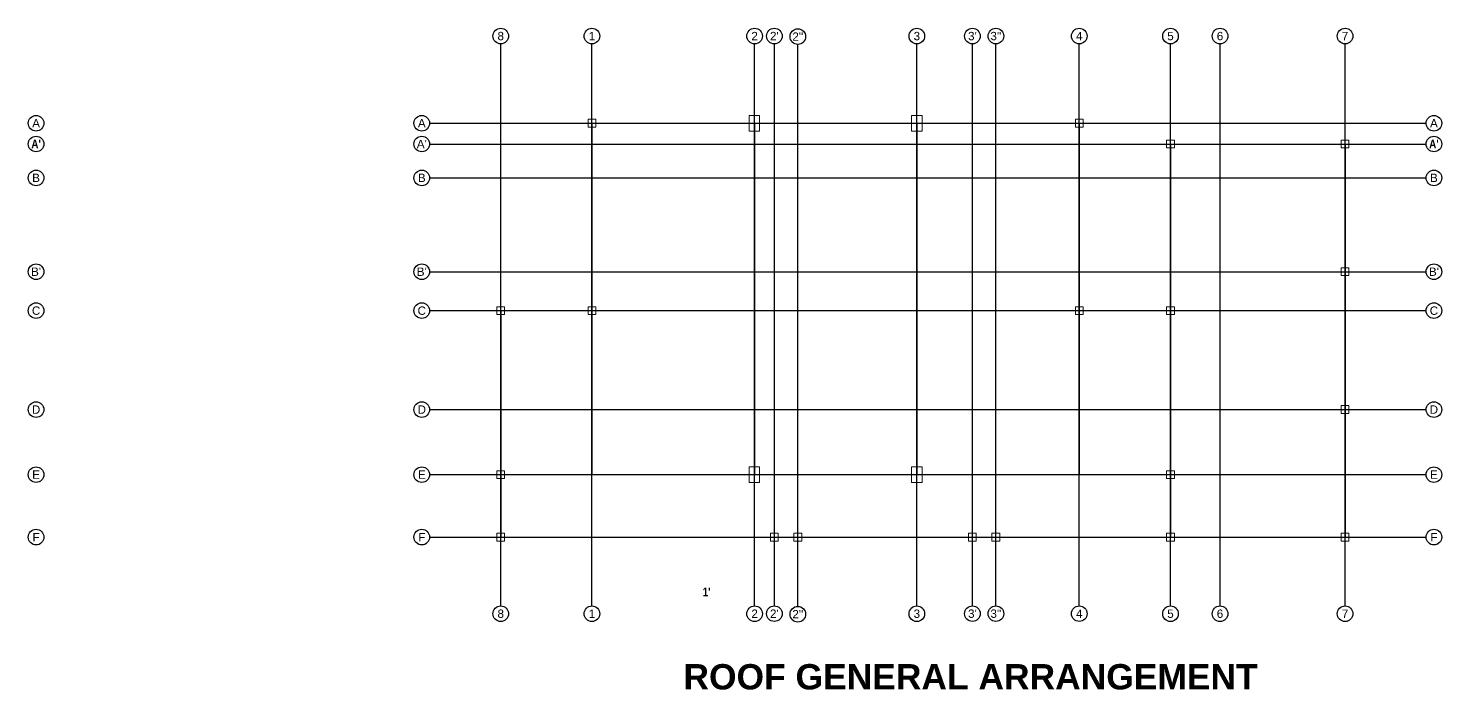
# Model space of a CAD drawing. Header units: millimetres. Extents: x 1083 to 106014, y 36678 to 56018.
# Drawn here: x 65336 to 106014, y 36787 to 56018 of the extents above; entities that cross this region are included whole.
import ezdxf
from ezdxf.enums import TextEntityAlignment as Align

# ---------------------------------------------------------------- set-up
doc = ezdxf.new("R2010")
doc.units = ezdxf.units.MM
doc.layers.add('COLUMN 2-R', color=2, linetype='Continuous', lineweight=9)
doc.layers.add('G-ANNO-TEXT', color=231, linetype='Continuous', lineweight=9)
doc.layers.add('GRID NAME', color=254, linetype='Continuous', true_color=0xe8d4bb)
doc.layers.add('GRIDLINES', color=254, linetype='Continuous', true_color=0xe8d4bb)
doc.layers.add('R. BEAMS', color=7, linetype='Continuous')
doc.styles.add('Arial_1', font='arial.ttf', dxfattribs={"height": 675})
doc.styles.add('Arial_B', font='arialbd.ttf', dxfattribs={"height": 154.761905})
doc.styles.add('Axis Label(Dir 1)', font='ARIALNB.TTF', dxfattribs={"height": 250})
doc.styles.add('Axis Label(Dir 2)', font='ARIALNB.TTF', dxfattribs={"height": 250})

msp = doc.modelspace()

# ---------------------------------------------------------------- linework, layer by layer
at = {"layer": 'COLUMN 2-R', "color": 3, "transparency": 33554687}
for points in [[(81445, 53170), (81670, 53170), (81670, 53395), (81445, 53395)], [(86083, 53057), (86383, 53057), (86383, 53507), (86083, 53507)], [(90758, 53057), (91058, 53057), (91058, 53507), (90758, 53507)], [(95470, 53170), (95695, 53170), (95695, 53395), (95470, 53395)], [(98095, 52570), (98320, 52570), (98320, 52795), (98095, 52795)], [(103120, 52570), (103345, 52570), (103345, 52795), (103120, 52795)], [(103120, 48895), (103345, 48895), (103345, 49120), (103120, 49120)], [(78820, 47770), (79045, 47770), (79045, 47995), (78820, 47995)], [(81445, 47770), (81670, 47770), (81670, 47995), (81445, 47995)], [(95470, 47770), (95695, 47770), (95695, 47995), (95470, 47995)], [(98095, 47770), (98320, 47770), (98320, 47995), (98095, 47995)], [(103120, 44920), (103345, 44920), (103345, 45145), (103120, 45145)], [(78820, 43045), (79045, 43045), (79045, 43270), (78820, 43270)], [(86083, 42932), (86383, 42932), (86383, 43382), (86083, 43382)], [(90758, 42932), (91058, 42932), (91058, 43382), (90758, 43382)], [(98095, 43045), (98320, 43045), (98320, 43270), (98095, 43270)], [(78820, 41245), (79045, 41245), (79045, 41470), (78820, 41470)], [(86695, 41245), (86920, 41245), (86920, 41470), (86695, 41470)], [(86695, 41245), (86920, 41245), (86920, 41470), (86695, 41470)], [(87370, 41245), (87595, 41245), (87595, 41470), (87370, 41470)], [(87370, 41245), (87595, 41245), (87595, 41470), (87370, 41470)], [(92395, 41245), (92620, 41245), (92620, 41470), (92395, 41470)], [(92395, 41245), (92620, 41245), (92620, 41470), (92395, 41470)], [(93070, 41245), (93295, 41245), (93295, 41470), (93070, 41470)], [(93070, 41245), (93295, 41245), (93295, 41470), (93070, 41470)], [(98095, 41245), (98320, 41245), (98320, 41470), (98095, 41470)], [(103120, 41245), (103345, 41245), (103345, 41470), (103120, 41470)]]:
    msp.add_lwpolyline(points, close=True, dxfattribs=at)
at = {"layer": 'GRID NAME'}
for centre in [(78933, 55793), (81558, 55793), (86240, 55793), (86808, 55793), (87483, 55778), (90908, 55793), (92508, 55793), (93183, 55793), (95583, 55793), (98208, 55793), (99633, 55793), (103233, 55793), (65561, 53282), (76661, 53282), (105789, 53282), (65561, 52683), (76661, 52683), (105789, 52683), (65561, 51707), (76661, 51707), (105789, 51707), (65561, 49004), (76661, 49004), (105789, 49004), (65561, 47882), (76661, 47882), (105789, 47882), (65561, 45032), (76661, 45032), (105789, 45032), (65561, 43157), (76661, 43157), (105789, 43157), (65561, 41357), (76661, 41357), (105789, 41357), (78933, 39151), (81558, 39151), (86240, 39151), (86808, 39152), (87483, 39137), (90908, 39151), (92508, 39152), (93183, 39152), (95583, 39152), (98208, 39151), (99633, 39151), (103233, 39151)]:
    msp.add_circle(centre, 225, dxfattribs=at)
at = {"layer": 'GRIDLINES', "color": 251, "ltscale": 500, "true_color": 0x636466, "transparency": 33554687}
for points in [[(78933, 39376), (78933, 55568)], [(81558, 39376), (81558, 55568)], [(86235, 39381), (86240, 55568), (86240, 55568), (86240, 55568)], [(86810, 39381), (86808, 55568), (86808, 55568), (86808, 55568)], [(87482, 39362), (87483, 54419), (87483, 55568), (87483, 55568)], [(90908, 39376), (90908, 55568)], [(92508, 39376), (92508, 55568)], [(93183, 39376), (93183, 55568)], [(95583, 39376), (95583, 55568)], [(98208, 39376), (98208, 55568)], [(99633, 39376), (99633, 55568)], [(103233, 39376), (103233, 55568)], [(76886, 53282), (105564, 53282)], [(76886, 52683), (105564, 52683)], [(76886, 51707), (105564, 51707)], [(76886, 49004), (105564, 49004)], [(76886, 47882), (105564, 47882)], [(76886, 45032), (105564, 45032)], [(76886, 43157), (105564, 43157)], [(76886, 41357), (105564, 41357)]]:
    msp.add_lwpolyline(points, dxfattribs=at)
at = {"layer": 'R. BEAMS'}
for points in [[(81558, 53282), (95583, 53282), (95583, 43157)], [(81558, 53282), (81558, 43157)], [(86239, 53282), (86233, 43157)], [(90908, 53282), (90908, 43157)], [(98208, 52683), (98208, 41357)], [(98208, 52683), (103233, 52683)], [(103233, 52683), (103233, 41357)], [(95583, 51707), (98208, 51707)], [(98208, 49004), (103233, 49004)], [(78933, 47882), (78933, 41357)], [(78933, 47882), (95583, 47882)], [(95583, 47882), (98208, 47882)], [(98208, 45032), (103233, 45032)], [(78933, 43157), (98207, 43157)], [(78933, 41357), (103233, 41357)]]:
    msp.add_lwpolyline(points, dxfattribs=at)

# ---------------------------------------------------------------- texts
at = {"layer": 'G-ANNO-TEXT', "color": 1, "insert": (92454, 37699), "char_height": 729.35, "width": 21789, "attachment_point": 2, "style": 'Arial_B', "bg_fill": 3, "box_fill_scale": 1.25, "bg_fill_color": 9, "bg_fill_true_color": 13158600, "bg_fill_transparency": 0}
msp.add_mtext('ROOF GENERAL ARRANGEMENT', dxfattribs=at)
at = {"layer": 'GRID NAME'}
for s, height, style, p in [('8', 240, 'Arial_1', (78933, 55793)), ('1', 240, 'Arial_1', (81558, 55793)), ('2', 240, 'Arial_1', (86240, 55793)), ("2'", 240.3, 'Arial_1', (86808, 55793)), ("2''", 240.3, 'Arial_1', (87483, 55778)), ('3', 240, 'Arial_1', (90908, 55793)), ("3'", 240.3, 'Arial_1', (92508, 55793)), ("3''", 240.3, 'Arial_1', (93183, 55793)), ('4', 240, 'Arial_1', (95583, 55793)), ('5', 240, 'Arial_1', (98208, 55793)), ('6', 240, 'Arial_1', (99633, 55793)), ('7', 240, 'Arial_1', (103233, 55793)), ('A', 240, 'Arial_1', (65561, 53282)), ('A', 240, 'Arial_1', (76661, 53282)), ('A', 240, 'Arial_1', (105789, 53282)), ("A'", 250, 'Axis Label(Dir 1)', (65561, 52683)), ("A'", 240.3, 'Arial_1', (76661, 52683)), ("A'", 250, 'Axis Label(Dir 1)', (105789, 52683)), ('B', 240, 'Arial_1', (65561, 51707)), ('B', 240, 'Arial_1', (76661, 51707)), ('B', 240, 'Arial_1', (105789, 51707)), ("B'", 240.3, 'Arial_1', (65561, 49004)), ("B'", 240.3, 'Arial_1', (76661, 49004)), ("B'", 240.3, 'Arial_1', (105789, 49004)), ('C', 240, 'Arial_1', (65561, 47882)), ('C', 240, 'Arial_1', (76661, 47882)), ('C', 240, 'Arial_1', (105789, 47882)), ('D', 240, 'Arial_1', (65561, 45032)), ('D', 240, 'Arial_1', (76661, 45032)), ('D', 240, 'Arial_1', (105789, 45032)), ('E', 240, 'Arial_1', (65561, 43157)), ('E', 240, 'Arial_1', (76661, 43157)), ('E', 240, 'Arial_1', (105789, 43157)), ('F', 240, 'Arial_1', (65561, 41357)), ('F', 240, 'Arial_1', (76661, 41357)), ('F', 240, 'Arial_1', (105789, 41357)), ("1'", 250, 'Axis Label(Dir 2)', (84858, 39777)), ('8', 240, 'Arial_1', (78933, 39151)), ('1', 240, 'Arial_1', (81558, 39151)), ('2', 240, 'Arial_1', (86240, 39151)), ("2'", 240.3, 'Arial_1', (86808, 39152)), ("2''", 240.3, 'Arial_1', (87483, 39137)), ('3', 240, 'Arial_1', (90908, 39151)), ("3'", 240.3, 'Arial_1', (92508, 39152)), ("3''", 240.3, 'Arial_1', (93183, 39152)), ('4', 240, 'Arial_1', (95583, 39152)), ('5', 240, 'Arial_1', (98208, 39151)), ('6', 240, 'Arial_1', (99633, 39151)), ('7', 240, 'Arial_1', (103233, 39151))]:
    msp.add_text(s, height=height, dxfattribs=dict(at, style=style)).set_placement(p, align=Align.MIDDLE_CENTER)

doc.saveas('drawing.dxf')
